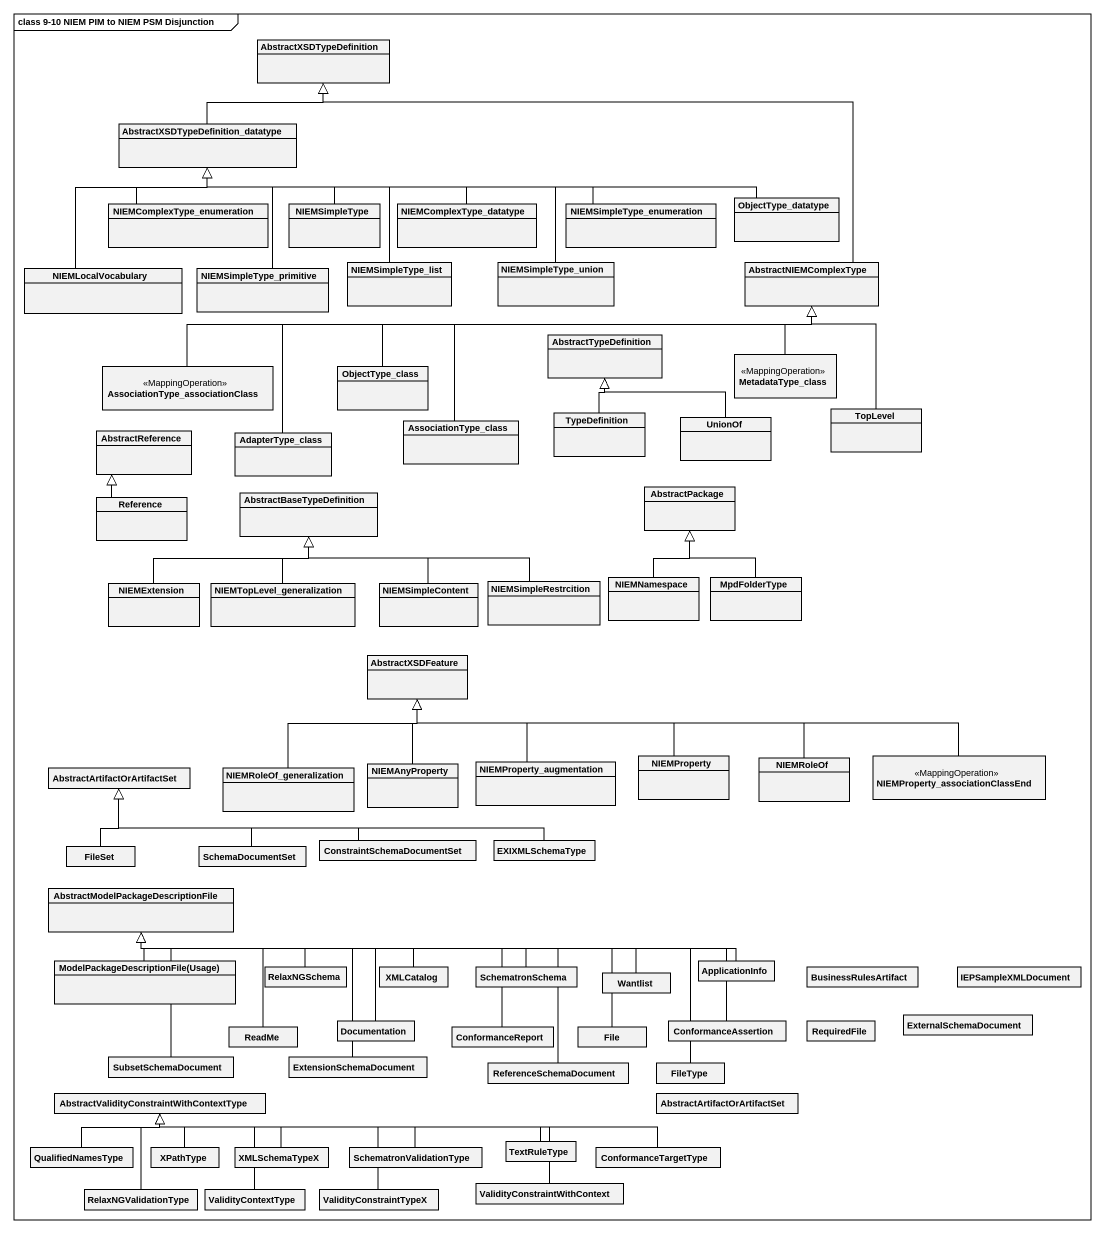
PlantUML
@startuml
mainframe class 9-10 NIEM PIM to NIEM PSM Disjunction
hide circle
hide empty members
class AbstractXSDTypeDefinition
class "AbstractXSDTypeDefinition_datatype" as AbstractXSDTypeDefinition_2
class NIEMComplexType_enumeration
class NIEMSimpleType
class NIEMComplexType_datatype
class NIEMSimpleType_enumeration
class ObjectType_datatype
class NIEMLocalVocabulary
class NIEMSimpleType_primitive
class NIEMSimpleType_list
class NIEMSimpleType_union
class AbstractNIEMComplexType
class "AssociationType_associationClass" as AssociationType <<MappingOperation>>
class ObjectType_class
class AbstractTypeDefinition
class MetadataType_class <<MappingOperation>>
class AbstractReference
class AdapterType_class
class AssociationType_class
class TypeDefinition
class UnionOf
class TopLevel
class Reference
class AbstractBaseTypeDefinition
class AbstractPackage
class NIEMExtension
class NIEMTopLevel_generalization
class NIEMSimpleContent
class NIEMSimpleRestrcition
class NIEMNamespace
class MpdFolderType
class AbstractXSDFeature
class "AbstractArtifactOrArtifactSet" as AbstractArtifactOrArtifactSe
class NIEMRoleOf_generalization
class NIEMAnyProperty
class NIEMProperty_augmentation
class NIEMProperty
class NIEMRoleOf
class "NIEMProperty_associationClassEnd" as NIEMProperty_2 <<MappingOperation>>
class FileSet
class SchemaDocumentSet
class ConstraintSchemaDocumentSet
class EXIXMLSchemaType
class "AbstractModelPackageDescriptionFile" as AbstractModelPackageDescript
class "ModelPackageDescriptionFile(Usage)" as ModelPackageDescriptionFile
class RelaxNGSchema
class XMLCatalog
class SchematronSchema
class Wantlist
class ApplicationInfo
class BusinessRulesArtifact
class IEPSampleXMLDocument
class Documentation
class ConformanceAssertion
class RequiredFile
class ExternalSchemaDocument
class SubsetSchemaDocument
class ReadMe
class ExtensionSchemaDocument
class ConformanceReport
class ReferenceSchemaDocument
class "File" as File_
class FileType
class "AbstractValidityConstraintWithContextType" as AbstractValidityConstraintWi
class "AbstractArtifactOrArtifactSet" as AbstractArtifactOrArtifactSe_2
class TextRuleType
class QualifiedNamesType
class XPathType
class XMLSchemaTypeX
class SchematronValidationType
class ConformanceTargetType
class RelaxNGValidationType
class ValidityContextType
class ValidityConstraintTypeX
class "ValidityConstraintWithContext" as ValidityConstraintWithContex
AbstractXSDTypeDefinition_2 -up-|> AbstractXSDTypeDefinition
NIEMComplexType_enumeration -up-|> AbstractXSDTypeDefinition_2
NIEMSimpleType -up-|> AbstractXSDTypeDefinition_2
NIEMComplexType_datatype -left-|> AbstractXSDTypeDefinition_2
NIEMSimpleType_enumeration -left-|> AbstractXSDTypeDefinition_2
ObjectType_datatype -left-|> AbstractXSDTypeDefinition_2
NIEMLocalVocabulary -up-|> AbstractXSDTypeDefinition_2
NIEMSimpleType_primitive -up-|> AbstractXSDTypeDefinition_2
NIEMSimpleType_list -up-|> AbstractXSDTypeDefinition_2
NIEMSimpleType_union -left-|> AbstractXSDTypeDefinition_2
AbstractNIEMComplexType -left-|> AbstractXSDTypeDefinition
AssociationType -right-|> AbstractNIEMComplexType
ObjectType_class -right-|> AbstractNIEMComplexType
MetadataType_class -up-|> AbstractNIEMComplexType
AdapterType_class -right-|> AbstractNIEMComplexType
AssociationType_class -right-|> AbstractNIEMComplexType
TypeDefinition -up-|> AbstractTypeDefinition
UnionOf -up-|> AbstractTypeDefinition
TopLevel -up-|> AbstractNIEMComplexType
Reference -up-|> AbstractReference
NIEMExtension -right-|> AbstractBaseTypeDefinition
NIEMTopLevel_generalization -up-|> AbstractBaseTypeDefinition
NIEMSimpleContent -up-|> AbstractBaseTypeDefinition
NIEMSimpleRestrcition -left-|> AbstractBaseTypeDefinition
NIEMNamespace -up-|> AbstractPackage
MpdFolderType -up-|> AbstractPackage
NIEMRoleOf_generalization -up-|> AbstractXSDFeature
NIEMAnyProperty -up-|> AbstractXSDFeature
NIEMProperty_augmentation -up-|> AbstractXSDFeature
NIEMProperty -left-|> AbstractXSDFeature
NIEMRoleOf -left-|> AbstractXSDFeature
NIEMProperty_2 -left-|> AbstractXSDFeature
FileSet -up-|> AbstractArtifactOrArtifactSe
SchemaDocumentSet -left-|> AbstractArtifactOrArtifactSe
ConstraintSchemaDocumentSet -left-|> AbstractArtifactOrArtifactSe
EXIXMLSchemaType -left-|> AbstractArtifactOrArtifactSe
ModelPackageDescriptionFile -up-|> AbstractModelPackageDescript
RelaxNGSchema -left-|> AbstractModelPackageDescript
XMLCatalog -left-|> AbstractModelPackageDescript
SchematronSchema -left-|> AbstractModelPackageDescript
Wantlist -left-|> AbstractModelPackageDescript
ApplicationInfo -left-|> AbstractModelPackageDescript
Documentation -left-|> AbstractModelPackageDescript
ConformanceAssertion -left-|> AbstractModelPackageDescript
SubsetSchemaDocument -up-|> AbstractModelPackageDescript
ReadMe -up-|> AbstractModelPackageDescript
ExtensionSchemaDocument -up-|> AbstractModelPackageDescript
ConformanceReport -left-|> AbstractModelPackageDescript
ReferenceSchemaDocument -left-|> AbstractModelPackageDescript
File_ -left-|> AbstractModelPackageDescript
FileType -left-|> AbstractModelPackageDescript
TextRuleType -left-|> AbstractValidityConstraintWi
QualifiedNamesType -up-|> AbstractValidityConstraintWi
XPathType -up-|> AbstractValidityConstraintWi
XMLSchemaTypeX -left-|> AbstractValidityConstraintWi
SchematronValidationType -left-|> AbstractValidityConstraintWi
ConformanceTargetType -left-|> AbstractValidityConstraintWi
RelaxNGValidationType -up-|> AbstractValidityConstraintWi
ValidityContextType -up-|> AbstractValidityConstraintWi
ValidityConstraintTypeX -left-|> AbstractValidityConstraintWi
ValidityConstraintWithContex -left-|> AbstractValidityConstraintWi
@enduml
